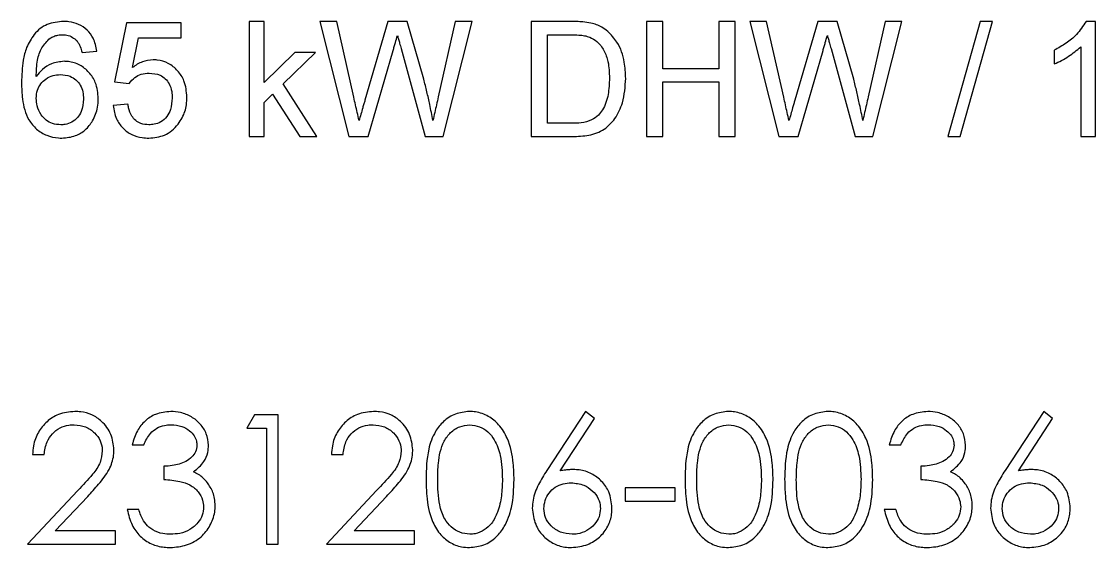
# Model space of a CAD drawing. Extents: x 75 to 2075, y 25 to 1460.
# Drawn here: x 783.25 to 813.35, y 1184.22 to 1198.97 of the extents above; entities that cross this region are included whole.
import ezdxf

# ---------------------------------------------------------------- set-up
doc = ezdxf.new("R2010")
doc.units = 0
doc.header["$LTSCALE"] = 5
doc.linetypes.add('SLD-KATı', pattern=[0])
doc.layers.get('0').update_dxf_attribs({"linetype": 'CONTINUOUS'})

msp = doc.modelspace()

# ---------------------------------------------------------------- linework, layer by layer
at = {"color": 7, "linetype": 'SLD-KATı'}
for p, q in [((790.047, 1198.967), (789.633, 1198.967)), ((789.633, 1198.967), (789.633, 1195.739)), ((790.047, 1197.255), (790.047, 1198.967)), ((792.083, 1198.967), (791.613, 1198.967)), ((791.613, 1198.967), (792.426, 1195.739)), ((792.563, 1196.844), (792.083, 1198.967)), ((793.514, 1198.967), (792.876, 1196.764)), ((794.062, 1198.967), (793.514, 1198.967)), ((794.523, 1197.35), (794.062, 1198.967)), ((795.407, 1198.967), (794.93, 1196.856)), ((795.063, 1195.739), (795.877, 1198.967)), ((795.877, 1198.967), (795.407, 1198.967)), ((797.532, 1198.967), (797.532, 1195.739)), ((798.637, 1198.967), (797.532, 1198.967)), ((800.761, 1198.967), (800.761, 1195.739)), ((801.217, 1198.967), (800.761, 1198.967)), ((801.217, 1197.643), (801.217, 1198.967)), ((802.79, 1198.967), (802.79, 1197.643)), ((803.245, 1198.967), (802.79, 1198.967)), ((803.245, 1195.739), (803.245, 1198.967)), ((803.659, 1198.967), (804.472, 1195.739)), ((804.129, 1198.967), (803.659, 1198.967)), ((804.608, 1196.844), (804.129, 1198.967)), ((805.56, 1198.967), (804.922, 1196.764)), ((806.108, 1198.967), (805.56, 1198.967)), ((806.569, 1197.35), (806.108, 1198.967)), ((807.452, 1198.967), (806.976, 1196.856)), ((807.109, 1195.739), (807.922, 1198.967)), ((807.922, 1198.967), (807.452, 1198.967)), ((810.116, 1198.967), (809.206, 1195.739)), ((809.548, 1195.739), (810.458, 1198.967)), ((810.458, 1198.967), (810.116, 1198.967)), ((813.345, 1198.967), (813.079, 1198.967)), ((813.345, 1195.739), (813.345, 1198.967)), ((786.19, 1198.926), (785.859, 1197.27)), ((787.722, 1198.926), (786.19, 1198.926)), ((787.722, 1198.512), (787.722, 1198.926)), ((786.364, 1197.676), (786.529, 1198.512)), ((786.529, 1198.512), (787.722, 1198.512)), ((797.988, 1196.111), (797.988, 1198.595)), ((797.988, 1198.595), (798.642, 1198.595)), ((784.949, 1198.098), (785.363, 1198.139)), ((790.913, 1198.098), (790.047, 1197.255)), ((790.583, 1197.216), (791.489, 1198.098)), ((791.489, 1198.098), (790.913, 1198.098)), ((792.965, 1195.739), (793.664, 1198.154)), ((793.888, 1198.206), (794.562, 1195.739)), ((805.011, 1195.739), (805.71, 1198.154)), ((805.934, 1198.206), (806.608, 1195.739)), ((812.186, 1198.16), (812.186, 1197.778)), ((812.931, 1198.255), (812.931, 1195.739)), ((802.79, 1197.643), (801.217, 1197.643)), ((785.859, 1197.27), (786.273, 1197.229)), ((791.53, 1195.739), (790.583, 1197.216)), ((801.217, 1197.27), (802.79, 1197.27)), ((801.217, 1195.739), (801.217, 1197.27)), ((802.79, 1197.27), (802.79, 1195.739)), ((790.047, 1196.694), (790.285, 1196.925)), ((790.285, 1196.925), (791.047, 1195.739)), ((786.232, 1196.649), (785.818, 1196.608)), ((790.047, 1195.739), (790.047, 1196.694)), ((798.653, 1196.111), (797.988, 1196.111)), ((789.633, 1195.739), (790.047, 1195.739)), ((791.047, 1195.739), (791.53, 1195.739)), ((792.426, 1195.739), (792.965, 1195.739)), ((794.562, 1195.739), (795.063, 1195.739)), ((797.532, 1195.739), (798.689, 1195.739)), ((800.761, 1195.739), (801.217, 1195.739)), ((802.79, 1195.739), (803.245, 1195.739)), ((804.472, 1195.739), (805.011, 1195.739)), ((806.608, 1195.739), (807.109, 1195.739)), ((809.206, 1195.739), (809.548, 1195.739)), ((812.931, 1195.739), (813.345, 1195.739)), ((789.776, 1187.939), (789.563, 1187.566)), ((790.447, 1187.939), (789.776, 1187.939)), ((790.447, 1184.31), (790.447, 1187.939)), ((799.053, 1188.032), (797.97, 1186.376)), ((798.345, 1186.368), (799.304, 1187.835)), ((799.304, 1187.835), (799.053, 1188.032)), ((811.893, 1188.032), (810.809, 1186.376)), ((811.185, 1186.368), (812.143, 1187.835)), ((812.143, 1187.835), (811.893, 1188.032)), ((789.563, 1187.566), (790.121, 1187.566)), ((790.121, 1187.566), (790.121, 1184.31)), ((786.353, 1187.101), (786.679, 1187.101)), ((807.566, 1187.101), (807.892, 1187.101)), ((783.562, 1186.822), (783.887, 1186.822)), ((791.935, 1186.822), (792.261, 1186.822)), ((787.237, 1186.496), (787.237, 1186.124)), ((808.45, 1186.496), (808.45, 1186.124)), ((784.829, 1185.812), (783.422, 1184.31)), ((793.203, 1185.812), (791.796, 1184.31)), ((801.565, 1185.892), (800.169, 1185.892)), ((800.169, 1185.892), (800.169, 1185.519)), ((801.565, 1185.519), (801.565, 1185.892)), ((784.199, 1184.682), (785.107, 1185.651)), ((792.573, 1184.682), (793.481, 1185.651)), ((800.169, 1185.519), (801.565, 1185.519)), ((786.539, 1185.287), (786.213, 1185.287)), ((807.752, 1185.287), (807.427, 1185.287)), ((785.888, 1184.682), (784.199, 1184.682)), ((785.888, 1184.31), (785.888, 1184.682)), ((794.261, 1184.682), (792.573, 1184.682)), ((794.261, 1184.31), (794.261, 1184.682)), ((783.422, 1184.31), (785.888, 1184.31)), ((790.121, 1184.31), (790.447, 1184.31)), ((791.796, 1184.31), (794.261, 1184.31))]:
    msp.add_line(p, q, dxfattribs=at)
for points, knots in [([(784.431, 1198.967), (784.275, 1198.953), (784.042, 1198.931), (783.767, 1198.773), (783.659, 1198.659), (783.603, 1198.601)], [0, 0, 0, 0, 0.496765, 0.741033, 1, 1, 1, 1]), ([(785.363, 1198.139), (785.337, 1198.262), (785.293, 1198.479), (785.1, 1198.738), (784.86, 1198.899), (784.624, 1198.961), (784.481, 1198.966), (784.431, 1198.967)], [0, 0, 0, 0, 0.270004, 0.478096, 0.686377, 0.890343, 1, 1, 1, 1]), ([(799.207, 1198.921), (799.132, 1198.934), (799, 1198.956), (798.809, 1198.966), (798.694, 1198.967), (798.637, 1198.967)], [0, 0, 0, 0, 0.399714, 0.699445, 1, 1, 1, 1]), ([(813.079, 1198.967), (812.995, 1198.84), (812.842, 1198.607), (812.524, 1198.346), (812.3, 1198.223), (812.186, 1198.16)], [0, 0, 0, 0, 0.3719293, 0.6813688, 1, 1, 1, 1]), ([(799.677, 1198.69), (799.622, 1198.731), (799.525, 1198.806), (799.363, 1198.879), (799.26, 1198.907), (799.207, 1198.921)], [0, 0, 0, 0, 0.388971, 0.691294, 1, 1, 1, 1]), ([(800.182, 1197.37), (800.174, 1197.523), (800.158, 1197.872), (800.002, 1198.352), (799.77, 1198.592), (799.677, 1198.69)], [0, 0, 0, 0, 0.315457, 0.722963, 1, 1, 1, 1]), ([(783.603, 1198.601), (783.527, 1198.482), (783.383, 1198.259), (783.273, 1197.793), (783.26, 1197.46), (783.251, 1197.25)], [0, 0, 0, 0, 0.296789, 0.555225, 1, 1, 1, 1]), ([(783.665, 1197.424), (783.67, 1197.577), (783.679, 1197.853), (783.797, 1198.242), (783.968, 1198.415), (784.051, 1198.499)], [0, 0, 0, 0, 0.388277, 0.704012, 1, 1, 1, 1]), ([(784.051, 1198.499), (784.085, 1198.517), (784.155, 1198.554), (784.275, 1198.588), (784.36, 1198.593), (784.403, 1198.595)], [0, 0, 0, 0, 0.30981, 0.648793, 1, 1, 1, 1]), ([(784.403, 1198.595), (784.442, 1198.593), (784.539, 1198.588), (784.681, 1198.535), (784.762, 1198.463), (784.799, 1198.429)], [0, 0, 0, 0, 0.260245, 0.661043, 1, 1, 1, 1]), ([(784.799, 1198.429), (784.82, 1198.403), (784.86, 1198.352), (784.911, 1198.239), (784.934, 1198.153), (784.949, 1198.098)], [0, 0, 0, 0, 0.267755, 0.535798, 1, 1, 1, 1]), ([(793.664, 1198.154), (793.675, 1198.191), (793.696, 1198.264), (793.737, 1198.405), (793.767, 1198.509), (793.786, 1198.577)], [0, 0, 0, 0, 0.2596068, 0.5191207, 1, 1, 1, 1]), ([(793.786, 1198.577), (793.796, 1198.54), (793.816, 1198.467), (793.85, 1198.343), (793.874, 1198.256), (793.888, 1198.206)], [0, 0, 0, 0, 0.296929, 0.593888, 1, 1, 1, 1]), ([(798.642, 1198.595), (798.719, 1198.594), (798.846, 1198.592), (799.026, 1198.573), (799.126, 1198.543), (799.176, 1198.528)], [0, 0, 0, 0, 0.423239, 0.709377, 1, 1, 1, 1]), ([(799.176, 1198.528), (799.244, 1198.491), (799.407, 1198.401), (799.587, 1198.156), (799.713, 1197.8), (799.721, 1197.534), (799.726, 1197.377)], [0, 0, 0, 0, 0.171342, 0.410301, 0.65516, 1, 1, 1, 1]), ([(805.71, 1198.154), (805.72, 1198.191), (805.742, 1198.264), (805.782, 1198.405), (805.812, 1198.509), (805.832, 1198.577)], [0, 0, 0, 0, 0.2596068, 0.5191207, 1, 1, 1, 1]), ([(805.832, 1198.577), (805.842, 1198.54), (805.862, 1198.467), (805.896, 1198.343), (805.92, 1198.256), (805.934, 1198.206)], [0, 0, 0, 0, 0.296959, 0.593888, 1, 1, 1, 1]), ([(812.186, 1197.778), (812.256, 1197.809), (812.395, 1197.871), (812.652, 1198.021), (812.821, 1198.162), (812.931, 1198.255)], [0, 0, 0, 0, 0.257576, 0.515116, 1, 1, 1, 1]), ([(784.45, 1197.85), (784.328, 1197.836), (784.106, 1197.811), (783.833, 1197.644), (783.719, 1197.494), (783.665, 1197.424)], [0, 0, 0, 0, 0.39234, 0.716054, 1, 1, 1, 1]), ([(785.404, 1196.802), (785.39, 1196.958), (785.367, 1197.227), (785.156, 1197.55), (784.893, 1197.763), (784.638, 1197.844), (784.488, 1197.848), (784.45, 1197.85)], [0, 0, 0, 0, 0.293801, 0.504773, 0.715312, 0.927251, 1, 1, 1, 1]), ([(786.94, 1197.891), (786.837, 1197.88), (786.682, 1197.863), (786.494, 1197.769), (786.408, 1197.707), (786.364, 1197.676)], [0, 0, 0, 0, 0.490393, 0.742098, 1, 1, 1, 1]), ([(787.888, 1196.846), (787.874, 1197.002), (787.851, 1197.271), (787.639, 1197.596), (787.379, 1197.807), (787.126, 1197.885), (786.979, 1197.89), (786.94, 1197.891)], [0, 0, 0, 0, 0.294817, 0.507468, 0.7201191, 0.9248205, 1, 1, 1, 1]), ([(783.665, 1196.81), (783.671, 1196.888), (783.681, 1197.032), (783.782, 1197.222), (783.935, 1197.367), (784.127, 1197.463), (784.269, 1197.473), (784.335, 1197.477)], [0, 0, 0, 0, 0.218248, 0.407469, 0.596187, 0.812217, 1, 1, 1, 1]), ([(784.335, 1197.477), (784.43, 1197.47), (784.591, 1197.457), (784.785, 1197.336), (784.91, 1197.182), (784.98, 1196.992), (784.987, 1196.857), (784.99, 1196.789)], [0, 0, 0, 0, 0.262495, 0.44353, 0.624261, 0.80861, 1, 1, 1, 1]), ([(786.273, 1197.229), (786.322, 1197.289), (786.411, 1197.4), (786.609, 1197.505), (786.75, 1197.514), (786.826, 1197.518)], [0, 0, 0, 0, 0.355525, 0.653472, 1, 1, 1, 1]), ([(786.826, 1197.518), (786.932, 1197.51), (787.099, 1197.497), (787.289, 1197.369), (787.405, 1197.209), (787.466, 1197.018), (787.471, 1196.881), (787.474, 1196.821)], [0, 0, 0, 0, 0.291781, 0.455282, 0.618554, 0.83461, 1, 1, 1, 1]), ([(783.251, 1197.25), (783.256, 1197.098), (783.268, 1196.743), (783.386, 1196.274), (783.662, 1195.937), (783.953, 1195.757), (784.208, 1195.702), (784.352, 1195.698), (784.383, 1195.697)], [0, 0, 0, 0, 0.210788, 0.491371, 0.6466, 0.801693, 0.956301, 1, 1, 1, 1]), ([(794.78, 1196.19), (794.751, 1196.34), (794.699, 1196.609), (794.613, 1196.995), (794.553, 1197.232), (794.523, 1197.35)], [0, 0, 0, 0, 0.384822, 0.692313, 1, 1, 1, 1]), ([(798.689, 1195.739), (798.842, 1195.745), (799.15, 1195.757), (799.584, 1195.913), (799.911, 1196.251), (800.14, 1196.744), (800.166, 1197.139), (800.182, 1197.37)], [0, 0, 0, 0, 0.181862, 0.365789, 0.532214, 0.726934, 1, 1, 1, 1]), ([(799.726, 1197.377), (799.72, 1197.225), (799.708, 1196.918), (799.592, 1196.555), (799.455, 1196.387), (799.416, 1196.339)], [0, 0, 0, 0, 0.414425, 0.833366, 1, 1, 1, 1]), ([(806.825, 1196.19), (806.797, 1196.34), (806.745, 1196.609), (806.658, 1196.995), (806.599, 1197.232), (806.569, 1197.35)], [0, 0, 0, 0, 0.384822, 0.692313, 1, 1, 1, 1]), ([(787.474, 1196.821), (787.466, 1196.711), (787.454, 1196.527), (787.332, 1196.294), (787.171, 1196.145), (786.989, 1196.078), (786.873, 1196.072), (786.824, 1196.07)], [0, 0, 0, 0, 0.292667, 0.490858, 0.690218, 0.866836, 1, 1, 1, 1]), ([(787.641, 1196.089), (787.681, 1196.148), (787.794, 1196.31), (787.876, 1196.575), (787.885, 1196.774), (787.888, 1196.846)], [0, 0, 0, 0, 0.263161, 0.732552, 1, 1, 1, 1]), ([(792.71, 1196.19), (792.693, 1196.264), (792.661, 1196.41), (792.611, 1196.628), (792.579, 1196.772), (792.563, 1196.844)], [0, 0, 0, 0, 0.340963, 0.67047, 1, 1, 1, 1]), ([(794.93, 1196.856), (794.913, 1196.782), (794.88, 1196.634), (794.83, 1196.411), (794.797, 1196.264), (794.78, 1196.19)], [0, 0, 0, 0, 0.334733, 0.667382, 1, 1, 1, 1]), ([(804.756, 1196.19), (804.739, 1196.264), (804.706, 1196.411), (804.657, 1196.628), (804.625, 1196.772), (804.608, 1196.844)], [0, 0, 0, 0, 0.340954, 0.67048, 1, 1, 1, 1]), ([(806.976, 1196.856), (806.959, 1196.782), (806.925, 1196.634), (806.876, 1196.411), (806.842, 1196.264), (806.825, 1196.19)], [0, 0, 0, 0, 0.334724, 0.667378, 1, 1, 1, 1]), ([(784.352, 1196.07), (784.274, 1196.076), (784.128, 1196.087), (783.935, 1196.193), (783.781, 1196.365), (783.683, 1196.58), (783.671, 1196.741), (783.665, 1196.81)], [0, 0, 0, 0, 0.204836, 0.387579, 0.570137, 0.815829, 1, 1, 1, 1]), ([(784.99, 1196.789), (784.981, 1196.67), (784.967, 1196.482), (784.827, 1196.263), (784.667, 1196.133), (784.498, 1196.076), (784.392, 1196.071), (784.352, 1196.07)], [0, 0, 0, 0, 0.325583, 0.515005, 0.704498, 0.888524, 1, 1, 1, 1]), ([(784.383, 1195.697), (784.513, 1195.709), (784.751, 1195.732), (785.052, 1195.918), (785.272, 1196.194), (785.388, 1196.505), (785.4, 1196.721), (785.404, 1196.802)], [0, 0, 0, 0, 0.23033, 0.421932, 0.613563, 0.855319, 1, 1, 1, 1]), ([(785.818, 1196.608), (785.84, 1196.481), (785.88, 1196.251), (786.077, 1195.968), (786.332, 1195.783), (786.595, 1195.706), (786.759, 1195.699), (786.821, 1195.697)], [0, 0, 0, 0, 0.254702, 0.462918, 0.671318, 0.875243, 1, 1, 1, 1]), ([(786.824, 1196.07), (786.746, 1196.076), (786.613, 1196.086), (786.447, 1196.183), (786.32, 1196.333), (786.258, 1196.499), (786.238, 1196.615), (786.232, 1196.649)], [0, 0, 0, 0, 0.252081, 0.432605, 0.612896, 0.887298, 1, 1, 1, 1]), ([(792.876, 1196.764), (792.866, 1196.727), (792.844, 1196.654), (792.806, 1196.522), (792.761, 1196.367), (792.727, 1196.249), (792.71, 1196.19)], [0, 0, 0, 0, 0.191379, 0.382667, 0.691382, 1, 1, 1, 1]), ([(804.922, 1196.764), (804.911, 1196.727), (804.89, 1196.654), (804.852, 1196.522), (804.807, 1196.367), (804.773, 1196.249), (804.756, 1196.19)], [0, 0, 0, 0, 0.191375, 0.38268, 0.691369, 1, 1, 1, 1]), ([(799.416, 1196.339), (799.355, 1196.291), (799.216, 1196.178), (798.942, 1196.118), (798.747, 1196.113), (798.653, 1196.111)], [0, 0, 0, 0, 0.283541, 0.652649, 1, 1, 1, 1]), ([(786.821, 1195.697), (786.972, 1195.712), (787.202, 1195.734), (787.476, 1195.901), (787.585, 1196.025), (787.641, 1196.089)], [0, 0, 0, 0, 0.475626, 0.729199, 1, 1, 1, 1]), ([(784.745, 1188.032), (784.589, 1188.017), (784.304, 1187.989), (783.953, 1187.757), (783.704, 1187.452), (783.583, 1187.121), (783.568, 1186.905), (783.562, 1186.822)], [0, 0, 0, 0, 0.246759, 0.450449, 0.653451, 0.867845, 1, 1, 1, 1]), ([(785.841, 1186.953), (785.825, 1187.102), (785.791, 1187.403), (785.538, 1187.743), (785.233, 1187.953), (784.964, 1188.024), (784.8, 1188.03), (784.745, 1188.032)], [0, 0, 0, 0, 0.260231, 0.522135, 0.712855, 0.903392, 1, 1, 1, 1]), ([(787.433, 1188.032), (787.288, 1188.017), (787.026, 1187.99), (786.704, 1187.778), (786.467, 1187.483), (786.393, 1187.236), (786.353, 1187.101)], [0, 0, 0, 0, 0.2797, 0.504143, 0.728722, 1, 1, 1, 1]), ([(788.493, 1187.089), (788.48, 1187.197), (788.454, 1187.412), (788.274, 1187.69), (788.019, 1187.893), (787.728, 1188.012), (787.525, 1188.025), (787.433, 1188.032)], [0, 0, 0, 0, 0.207044, 0.409697, 0.613887, 0.823727, 1, 1, 1, 1]), ([(793.119, 1188.032), (792.963, 1188.017), (792.678, 1187.989), (792.326, 1187.757), (792.077, 1187.452), (791.957, 1187.121), (791.941, 1186.905), (791.935, 1186.822)], [0, 0, 0, 0, 0.246757, 0.450446, 0.653445, 0.867846, 1, 1, 1, 1]), ([(794.215, 1186.953), (794.198, 1187.102), (794.165, 1187.403), (793.912, 1187.743), (793.606, 1187.953), (793.337, 1188.024), (793.174, 1188.03), (793.119, 1188.032)], [0, 0, 0, 0, 0.260229, 0.52215, 0.712852, 0.903391, 1, 1, 1, 1]), ([(795.8, 1188.032), (795.668, 1188.018), (795.403, 1187.99), (795.069, 1187.772), (794.804, 1187.43), (794.604, 1186.872), (794.594, 1186.409), (794.587, 1186.123)], [0, 0, 0, 0, 0.155618, 0.311939, 0.454713, 0.662949, 1, 1, 1, 1]), ([(797.053, 1186.123), (797.049, 1186.275), (797.041, 1186.667), (796.925, 1187.207), (796.656, 1187.657), (796.342, 1187.914), (796.043, 1188.021), (795.859, 1188.029), (795.8, 1188.032)], [0, 0, 0, 0, 0.179176, 0.461334, 0.637268, 0.783818, 0.93058, 1, 1, 1, 1]), ([(803.057, 1188.032), (802.925, 1188.018), (802.66, 1187.99), (802.327, 1187.772), (802.061, 1187.43), (801.861, 1186.872), (801.851, 1186.409), (801.844, 1186.123)], [0, 0, 0, 0, 0.1556177, 0.3119381, 0.4547219, 0.6629506, 1, 1, 1, 1]), ([(804.31, 1186.123), (804.306, 1186.275), (804.298, 1186.667), (804.182, 1187.207), (803.913, 1187.657), (803.599, 1187.914), (803.301, 1188.021), (803.116, 1188.029), (803.057, 1188.032)], [0, 0, 0, 0, 0.179177, 0.461342, 0.637278, 0.783816, 0.93058, 1, 1, 1, 1]), ([(805.849, 1188.032), (805.716, 1188.018), (805.451, 1187.99), (805.118, 1187.772), (804.852, 1187.43), (804.652, 1186.872), (804.642, 1186.409), (804.635, 1186.123)], [0, 0, 0, 0, 0.1556177, 0.3119381, 0.4547219, 0.6629506, 1, 1, 1, 1]), ([(807.101, 1186.123), (807.098, 1186.275), (807.089, 1186.667), (806.973, 1187.207), (806.704, 1187.657), (806.39, 1187.914), (806.092, 1188.021), (805.908, 1188.029), (805.849, 1188.032)], [0, 0, 0, 0, 0.179177, 0.461342, 0.637278, 0.783816, 0.93058, 1, 1, 1, 1]), ([(808.646, 1188.032), (808.501, 1188.017), (808.239, 1187.99), (807.917, 1187.778), (807.68, 1187.483), (807.606, 1187.236), (807.566, 1187.101)], [0, 0, 0, 0, 0.279695, 0.504135, 0.728727, 1, 1, 1, 1]), ([(809.706, 1187.089), (809.693, 1187.197), (809.667, 1187.412), (809.487, 1187.69), (809.232, 1187.893), (808.941, 1188.012), (808.739, 1188.025), (808.646, 1188.032)], [0, 0, 0, 0, 0.20704, 0.409694, 0.613885, 0.823726, 1, 1, 1, 1]), ([(783.887, 1186.822), (783.905, 1186.944), (783.937, 1187.156), (784.105, 1187.416), (784.321, 1187.582), (784.542, 1187.652), (784.679, 1187.657), (784.728, 1187.659)], [0, 0, 0, 0, 0.2772566, 0.4826398, 0.6882644, 0.8878364, 1, 1, 1, 1]), ([(784.728, 1187.659), (784.839, 1187.649), (785.051, 1187.628), (785.304, 1187.448), (785.469, 1187.225), (785.513, 1187.037), (785.515, 1186.939), (785.516, 1186.924)], [0, 0, 0, 0, 0.274597, 0.529413, 0.751866, 0.962244, 1, 1, 1, 1]), ([(786.679, 1187.101), (786.732, 1187.212), (786.82, 1187.393), (787.036, 1187.574), (787.24, 1187.649), (787.377, 1187.656), (787.437, 1187.659)], [0, 0, 0, 0, 0.363152, 0.592207, 0.821126, 1, 1, 1, 1]), ([(787.437, 1187.659), (787.543, 1187.652), (787.731, 1187.638), (787.955, 1187.507), (788.094, 1187.362), (788.159, 1187.217), (788.165, 1187.127), (788.167, 1187.09)], [0, 0, 0, 0, 0.3073055, 0.5459469, 0.7389015, 0.8916057, 1, 1, 1, 1]), ([(792.261, 1186.822), (792.279, 1186.944), (792.31, 1187.156), (792.478, 1187.416), (792.695, 1187.582), (792.916, 1187.652), (793.053, 1187.657), (793.102, 1187.659)], [0, 0, 0, 0, 0.277263, 0.482633, 0.688288, 0.887834, 1, 1, 1, 1]), ([(793.102, 1187.659), (793.212, 1187.649), (793.425, 1187.628), (793.677, 1187.448), (793.843, 1187.225), (793.887, 1187.037), (793.889, 1186.939), (793.889, 1186.924)], [0, 0, 0, 0, 0.274626, 0.529405, 0.751874, 0.962246, 1, 1, 1, 1]), ([(794.913, 1186.124), (794.916, 1186.276), (794.922, 1186.64), (795.017, 1187.111), (795.264, 1187.451), (795.518, 1187.624), (795.715, 1187.648), (795.811, 1187.659)], [0, 0, 0, 0, 0.230517, 0.551414, 0.703218, 0.855911, 1, 1, 1, 1]), ([(795.811, 1187.659), (795.905, 1187.648), (796.091, 1187.625), (796.334, 1187.467), (796.546, 1187.193), (796.706, 1186.733), (796.719, 1186.35), (796.727, 1186.124)], [0, 0, 0, 0, 0.142062, 0.279146, 0.423806, 0.659372, 1, 1, 1, 1]), ([(802.17, 1186.124), (802.173, 1186.276), (802.18, 1186.64), (802.274, 1187.111), (802.521, 1187.451), (802.775, 1187.624), (802.972, 1187.648), (803.068, 1187.659)], [0, 0, 0, 0, 0.230517, 0.551413, 0.703216, 0.855891, 1, 1, 1, 1]), ([(803.068, 1187.659), (803.163, 1187.648), (803.348, 1187.625), (803.591, 1187.467), (803.803, 1187.193), (803.963, 1186.733), (803.976, 1186.35), (803.984, 1186.124)], [0, 0, 0, 0, 0.142062, 0.279146, 0.423806, 0.659372, 1, 1, 1, 1]), ([(804.961, 1186.124), (804.964, 1186.276), (804.971, 1186.64), (805.065, 1187.111), (805.312, 1187.451), (805.566, 1187.624), (805.764, 1187.648), (805.859, 1187.659)], [0, 0, 0, 0, 0.230517, 0.551413, 0.703216, 0.855891, 1, 1, 1, 1]), ([(805.859, 1187.659), (805.954, 1187.648), (806.139, 1187.625), (806.382, 1187.467), (806.594, 1187.193), (806.754, 1186.733), (806.767, 1186.35), (806.775, 1186.124)], [0, 0, 0, 0, 0.142062, 0.279146, 0.423806, 0.659372, 1, 1, 1, 1]), ([(807.892, 1187.101), (807.945, 1187.212), (808.033, 1187.393), (808.249, 1187.574), (808.454, 1187.649), (808.591, 1187.656), (808.651, 1187.659)], [0, 0, 0, 0, 0.363153, 0.592208, 0.821167, 1, 1, 1, 1]), ([(808.651, 1187.659), (808.757, 1187.652), (808.945, 1187.638), (809.168, 1187.508), (809.307, 1187.362), (809.372, 1187.217), (809.378, 1187.127), (809.38, 1187.09)], [0, 0, 0, 0, 0.307338, 0.545972, 0.738893, 0.891609, 1, 1, 1, 1]), ([(785.516, 1186.924), (785.503, 1186.814), (785.475, 1186.572), (785.2, 1186.205), (784.97, 1185.961), (784.829, 1185.812)], [0, 0, 0, 0, 0.2432633, 0.5375074, 1, 1, 1, 1]), ([(785.107, 1185.651), (785.21, 1185.763), (785.427, 1186), (785.715, 1186.366), (785.833, 1186.715), (785.84, 1186.904), (785.841, 1186.953)], [0, 0, 0, 0, 0.298489, 0.630223, 0.903936, 1, 1, 1, 1]), ([(788.167, 1187.09), (788.159, 1187.025), (788.143, 1186.901), (788.025, 1186.739), (787.806, 1186.593), (787.529, 1186.509), (787.317, 1186.5), (787.237, 1186.496)], [0, 0, 0, 0, 0.160295, 0.301829, 0.478191, 0.801901, 1, 1, 1, 1]), ([(788.069, 1186.342), (788.179, 1186.429), (788.361, 1186.575), (788.48, 1186.86), (788.489, 1187.02), (788.493, 1187.089)], [0, 0, 0, 0, 0.462336, 0.769946, 1, 1, 1, 1]), ([(793.889, 1186.924), (793.877, 1186.814), (793.849, 1186.572), (793.573, 1186.205), (793.343, 1185.961), (793.203, 1185.812)], [0, 0, 0, 0, 0.243268, 0.537519, 1, 1, 1, 1]), ([(793.481, 1185.651), (793.584, 1185.763), (793.801, 1186), (794.089, 1186.366), (794.206, 1186.715), (794.213, 1186.904), (794.215, 1186.953)], [0, 0, 0, 0, 0.298487, 0.630219, 0.903938, 1, 1, 1, 1]), ([(809.38, 1187.09), (809.372, 1187.025), (809.356, 1186.901), (809.238, 1186.739), (809.019, 1186.593), (808.742, 1186.509), (808.53, 1186.5), (808.45, 1186.496)], [0, 0, 0, 0, 0.160302, 0.301834, 0.478195, 0.801903, 1, 1, 1, 1]), ([(809.282, 1186.342), (809.392, 1186.429), (809.575, 1186.575), (809.693, 1186.86), (809.702, 1187.02), (809.706, 1187.089)], [0, 0, 0, 0, 0.462312, 0.769946, 1, 1, 1, 1]), ([(788.462, 1186.033), (788.422, 1186.08), (788.348, 1186.169), (788.213, 1186.271), (788.117, 1186.318), (788.069, 1186.342)], [0, 0, 0, 0, 0.369522, 0.680637, 1, 1, 1, 1]), ([(797.97, 1186.376), (797.888, 1186.247), (797.725, 1185.988), (797.584, 1185.626), (797.569, 1185.397), (797.564, 1185.322)], [0, 0, 0, 0, 0.40002, 0.803187, 1, 1, 1, 1]), ([(798.721, 1186.403), (798.683, 1186.402), (798.607, 1186.4), (798.481, 1186.39), (798.394, 1186.376), (798.345, 1186.368)], [0, 0, 0, 0, 0.302426, 0.605147, 1, 1, 1, 1]), ([(799.797, 1185.328), (799.781, 1185.482), (799.753, 1185.756), (799.519, 1186.082), (799.233, 1186.305), (798.946, 1186.395), (798.773, 1186.401), (798.721, 1186.403)], [0, 0, 0, 0, 0.269894, 0.481076, 0.691503, 0.907569, 1, 1, 1, 1]), ([(809.676, 1186.033), (809.635, 1186.08), (809.562, 1186.169), (809.426, 1186.271), (809.331, 1186.318), (809.282, 1186.342)], [0, 0, 0, 0, 0.369489, 0.68069, 1, 1, 1, 1]), ([(810.809, 1186.376), (810.728, 1186.247), (810.564, 1185.988), (810.423, 1185.626), (810.409, 1185.397), (810.404, 1185.322)], [0, 0, 0, 0, 0.40002, 0.803187, 1, 1, 1, 1]), ([(811.56, 1186.403), (811.522, 1186.402), (811.446, 1186.4), (811.32, 1186.39), (811.234, 1186.376), (811.185, 1186.368)], [0, 0, 0, 0, 0.302539, 0.605147, 1, 1, 1, 1]), ([(812.637, 1185.328), (812.621, 1185.482), (812.592, 1185.756), (812.359, 1186.082), (812.072, 1186.305), (811.786, 1186.395), (811.612, 1186.401), (811.56, 1186.403)], [0, 0, 0, 0, 0.26989, 0.481074, 0.691502, 0.907568, 1, 1, 1, 1]), ([(787.237, 1186.124), (787.389, 1186.114), (787.641, 1186.097), (787.984, 1185.988), (788.205, 1185.797), (788.335, 1185.572), (788.348, 1185.421), (788.353, 1185.357)], [0, 0, 0, 0, 0.303357, 0.501245, 0.701139, 0.872263, 1, 1, 1, 1]), ([(788.679, 1185.388), (788.675, 1185.458), (788.665, 1185.639), (788.582, 1185.861), (788.49, 1185.993), (788.462, 1186.033)], [0, 0, 0, 0, 0.302237, 0.787658, 1, 1, 1, 1]), ([(794.587, 1186.123), (794.59, 1185.97), (794.598, 1185.583), (794.694, 1185.053), (794.942, 1184.611), (795.235, 1184.353), (795.534, 1184.231), (795.728, 1184.221), (795.8, 1184.217)], [0, 0, 0, 0, 0.180655, 0.459079, 0.627831, 0.771057, 0.914234, 1, 1, 1, 1]), ([(795.811, 1184.589), (795.716, 1184.601), (795.528, 1184.624), (795.283, 1184.785), (795.075, 1185.045), (794.923, 1185.505), (794.917, 1185.884), (794.913, 1186.124)], [0, 0, 0, 0, 0.142338, 0.284032, 0.428692, 0.639235, 1, 1, 1, 1]), ([(795.8, 1184.217), (795.938, 1184.232), (796.213, 1184.261), (796.556, 1184.49), (796.832, 1184.851), (797.031, 1185.405), (797.045, 1185.86), (797.053, 1186.123)], [0, 0, 0, 0, 0.160821, 0.322056, 0.466966, 0.691877, 1, 1, 1, 1]), ([(796.727, 1186.124), (796.722, 1185.972), (796.715, 1185.741), (796.661, 1185.436), (796.614, 1185.287), (796.59, 1185.212)], [0, 0, 0, 0, 0.494095, 0.745669, 1, 1, 1, 1]), ([(797.89, 1185.309), (797.896, 1185.386), (797.909, 1185.542), (798.025, 1185.752), (798.199, 1185.918), (798.42, 1186.017), (798.577, 1186.027), (798.652, 1186.031)], [0, 0, 0, 0, 0.1966508, 0.3974163, 0.5978291, 0.8073757, 1, 1, 1, 1]), ([(798.652, 1186.031), (798.775, 1186.019), (798.992, 1185.998), (799.254, 1185.82), (799.425, 1185.606), (799.469, 1185.417), (799.471, 1185.322), (799.472, 1185.309)], [0, 0, 0, 0, 0.300695, 0.532534, 0.76532, 0.965857, 1, 1, 1, 1]), ([(801.844, 1186.123), (801.847, 1185.97), (801.855, 1185.583), (801.951, 1185.053), (802.199, 1184.611), (802.492, 1184.353), (802.791, 1184.231), (802.985, 1184.221), (803.057, 1184.217)], [0, 0, 0, 0, 0.180655, 0.459079, 0.627831, 0.771057, 0.914234, 1, 1, 1, 1]), ([(803.068, 1184.589), (802.974, 1184.601), (802.785, 1184.624), (802.54, 1184.785), (802.332, 1185.045), (802.18, 1185.505), (802.174, 1185.884), (802.17, 1186.124)], [0, 0, 0, 0, 0.142337, 0.284031, 0.42869, 0.639238, 1, 1, 1, 1]), ([(803.057, 1184.217), (803.195, 1184.232), (803.47, 1184.261), (803.813, 1184.49), (804.089, 1184.851), (804.288, 1185.405), (804.302, 1185.86), (804.31, 1186.123)], [0, 0, 0, 0, 0.160807, 0.322057, 0.466959, 0.691872, 1, 1, 1, 1]), ([(803.984, 1186.124), (803.979, 1185.972), (803.972, 1185.741), (803.918, 1185.436), (803.871, 1185.287), (803.847, 1185.212)], [0, 0, 0, 0, 0.494089, 0.745659, 1, 1, 1, 1]), ([(804.635, 1186.123), (804.638, 1185.97), (804.646, 1185.583), (804.742, 1185.053), (804.991, 1184.611), (805.284, 1184.353), (805.583, 1184.231), (805.776, 1184.221), (805.849, 1184.217)], [0, 0, 0, 0, 0.180655, 0.459079, 0.627831, 0.771057, 0.914234, 1, 1, 1, 1]), ([(805.859, 1184.589), (805.765, 1184.601), (805.576, 1184.624), (805.331, 1184.785), (805.123, 1185.045), (804.971, 1185.505), (804.965, 1185.884), (804.961, 1186.124)], [0, 0, 0, 0, 0.142338, 0.284032, 0.428692, 0.639235, 1, 1, 1, 1]), ([(805.849, 1184.217), (805.986, 1184.232), (806.261, 1184.261), (806.604, 1184.49), (806.88, 1184.851), (807.079, 1185.405), (807.093, 1185.86), (807.101, 1186.123)], [0, 0, 0, 0, 0.160806, 0.322055, 0.466967, 0.691874, 1, 1, 1, 1]), ([(806.775, 1186.124), (806.771, 1185.972), (806.763, 1185.741), (806.71, 1185.436), (806.662, 1185.287), (806.638, 1185.212)], [0, 0, 0, 0, 0.494089, 0.745659, 1, 1, 1, 1]), ([(808.45, 1186.124), (808.603, 1186.114), (808.855, 1186.097), (809.197, 1185.988), (809.418, 1185.797), (809.548, 1185.572), (809.561, 1185.421), (809.567, 1185.357)], [0, 0, 0, 0, 0.303378, 0.501261, 0.70115, 0.872271, 1, 1, 1, 1]), ([(809.892, 1185.388), (809.888, 1185.458), (809.878, 1185.639), (809.795, 1185.861), (809.703, 1185.993), (809.676, 1186.033)], [0, 0, 0, 0, 0.302237, 0.787628, 1, 1, 1, 1]), ([(810.73, 1185.309), (810.736, 1185.386), (810.748, 1185.542), (810.865, 1185.752), (811.039, 1185.918), (811.259, 1186.017), (811.417, 1186.027), (811.492, 1186.031)], [0, 0, 0, 0, 0.1966508, 0.3974163, 0.5978291, 0.8073757, 1, 1, 1, 1]), ([(811.492, 1186.031), (811.615, 1186.019), (811.832, 1185.998), (812.094, 1185.82), (812.264, 1185.606), (812.309, 1185.417), (812.311, 1185.322), (812.311, 1185.309)], [0, 0, 0, 0, 0.300695, 0.532534, 0.76532, 0.965857, 1, 1, 1, 1]), ([(787.424, 1184.217), (787.578, 1184.23), (787.889, 1184.256), (788.286, 1184.487), (788.549, 1184.823), (788.667, 1185.135), (788.676, 1185.328), (788.679, 1185.388)], [0, 0, 0, 0, 0.242145, 0.486881, 0.697349, 0.90536, 1, 1, 1, 1]), ([(808.637, 1184.217), (808.791, 1184.23), (809.102, 1184.256), (809.499, 1184.487), (809.763, 1184.823), (809.881, 1185.135), (809.889, 1185.328), (809.892, 1185.388)], [0, 0, 0, 0, 0.2421465, 0.4868842, 0.6973527, 0.9053574, 1, 1, 1, 1]), ([(786.213, 1185.287), (786.25, 1185.137), (786.318, 1184.862), (786.561, 1184.519), (786.88, 1184.305), (787.184, 1184.224), (787.364, 1184.219), (787.424, 1184.217)], [0, 0, 0, 0, 0.260018, 0.476803, 0.694314, 0.899199, 1, 1, 1, 1]), ([(786.823, 1184.785), (786.77, 1184.842), (786.676, 1184.941), (786.592, 1185.118), (786.557, 1185.23), (786.539, 1185.287)], [0, 0, 0, 0, 0.396218, 0.695152, 1, 1, 1, 1]), ([(788.353, 1185.357), (788.346, 1185.279), (788.331, 1185.119), (788.191, 1184.892), (787.977, 1184.706), (787.704, 1184.602), (787.518, 1184.593), (787.429, 1184.589)], [0, 0, 0, 0, 0.17324, 0.358561, 0.581001, 0.802373, 1, 1, 1, 1]), ([(796.59, 1185.212), (796.541, 1185.1), (796.457, 1184.904), (796.226, 1184.699), (796.007, 1184.601), (795.864, 1184.592), (795.811, 1184.589)], [0, 0, 0, 0, 0.339736, 0.595555, 0.851601, 1, 1, 1, 1]), ([(797.564, 1185.322), (797.583, 1185.166), (797.616, 1184.889), (797.84, 1184.547), (798.131, 1184.327), (798.421, 1184.227), (798.601, 1184.22), (798.663, 1184.217)], [0, 0, 0, 0, 0.268196, 0.478121, 0.688539, 0.891928, 1, 1, 1, 1]), ([(798.681, 1184.589), (798.569, 1184.6), (798.35, 1184.622), (798.09, 1184.805), (797.918, 1185.043), (797.899, 1185.222), (797.89, 1185.309)], [0, 0, 0, 0, 0.279968, 0.550488, 0.780945, 1, 1, 1, 1]), ([(798.663, 1184.217), (798.819, 1184.234), (799.103, 1184.266), (799.461, 1184.494), (799.694, 1184.796), (799.789, 1185.094), (799.795, 1185.27), (799.797, 1185.328)], [0, 0, 0, 0, 0.262617, 0.48106, 0.700354, 0.900861, 1, 1, 1, 1]), ([(799.472, 1185.309), (799.465, 1185.231), (799.45, 1185.071), (799.311, 1184.851), (799.101, 1184.678), (798.873, 1184.597), (798.731, 1184.591), (798.681, 1184.589)], [0, 0, 0, 0, 0.195035, 0.402007, 0.640412, 0.873284, 1, 1, 1, 1]), ([(803.847, 1185.212), (803.799, 1185.1), (803.714, 1184.904), (803.484, 1184.699), (803.265, 1184.601), (803.121, 1184.592), (803.068, 1184.589)], [0, 0, 0, 0, 0.33975, 0.595579, 0.851635, 1, 1, 1, 1]), ([(806.638, 1185.212), (806.59, 1185.1), (806.505, 1184.904), (806.275, 1184.699), (806.056, 1184.601), (805.912, 1184.592), (805.859, 1184.589)], [0, 0, 0, 0, 0.339746, 0.595543, 0.851597, 1, 1, 1, 1]), ([(807.427, 1185.287), (807.464, 1185.137), (807.531, 1184.862), (807.774, 1184.519), (808.093, 1184.305), (808.397, 1184.224), (808.577, 1184.219), (808.637, 1184.217)], [0, 0, 0, 0, 0.260015, 0.47681, 0.694318, 0.899177, 1, 1, 1, 1]), ([(808.036, 1184.785), (807.983, 1184.842), (807.889, 1184.941), (807.805, 1185.118), (807.77, 1185.23), (807.752, 1185.287)], [0, 0, 0, 0, 0.396205, 0.695161, 1, 1, 1, 1]), ([(809.567, 1185.357), (809.559, 1185.279), (809.545, 1185.119), (809.404, 1184.892), (809.19, 1184.706), (808.917, 1184.602), (808.731, 1184.593), (808.643, 1184.589)], [0, 0, 0, 0, 0.1732297, 0.3585467, 0.5809804, 0.8023464, 1, 1, 1, 1]), ([(810.404, 1185.322), (810.423, 1185.166), (810.456, 1184.889), (810.679, 1184.547), (810.97, 1184.327), (811.261, 1184.227), (811.441, 1184.22), (811.503, 1184.217)], [0, 0, 0, 0, 0.268189, 0.478124, 0.688541, 0.891905, 1, 1, 1, 1]), ([(811.52, 1184.589), (811.409, 1184.6), (811.19, 1184.622), (810.93, 1184.805), (810.758, 1185.043), (810.739, 1185.222), (810.73, 1185.309)], [0, 0, 0, 0, 0.279968, 0.550488, 0.780945, 1, 1, 1, 1]), ([(811.503, 1184.217), (811.658, 1184.234), (811.943, 1184.266), (812.3, 1184.494), (812.534, 1184.796), (812.628, 1185.094), (812.635, 1185.27), (812.637, 1185.328)], [0, 0, 0, 0, 0.2626191, 0.4810632, 0.7003591, 0.9008601, 1, 1, 1, 1]), ([(812.311, 1185.309), (812.304, 1185.231), (812.29, 1185.071), (812.15, 1184.851), (811.941, 1184.678), (811.712, 1184.597), (811.57, 1184.591), (811.52, 1184.589)], [0, 0, 0, 0, 0.195035, 0.402007, 0.640412, 0.873284, 1, 1, 1, 1]), ([(787.429, 1184.589), (787.358, 1184.592), (787.186, 1184.6), (786.975, 1184.673), (786.859, 1184.759), (786.823, 1184.785)], [0, 0, 0, 0, 0.329696, 0.795731, 1, 1, 1, 1]), ([(808.643, 1184.589), (808.571, 1184.592), (808.4, 1184.6), (808.189, 1184.673), (808.072, 1184.759), (808.036, 1184.785)], [0, 0, 0, 0, 0.3296494, 0.7957729, 1, 1, 1, 1])]:
    msp.add_open_spline(points, degree=3, knots=knots, dxfattribs=at)

doc.saveas('drawing.dxf')
